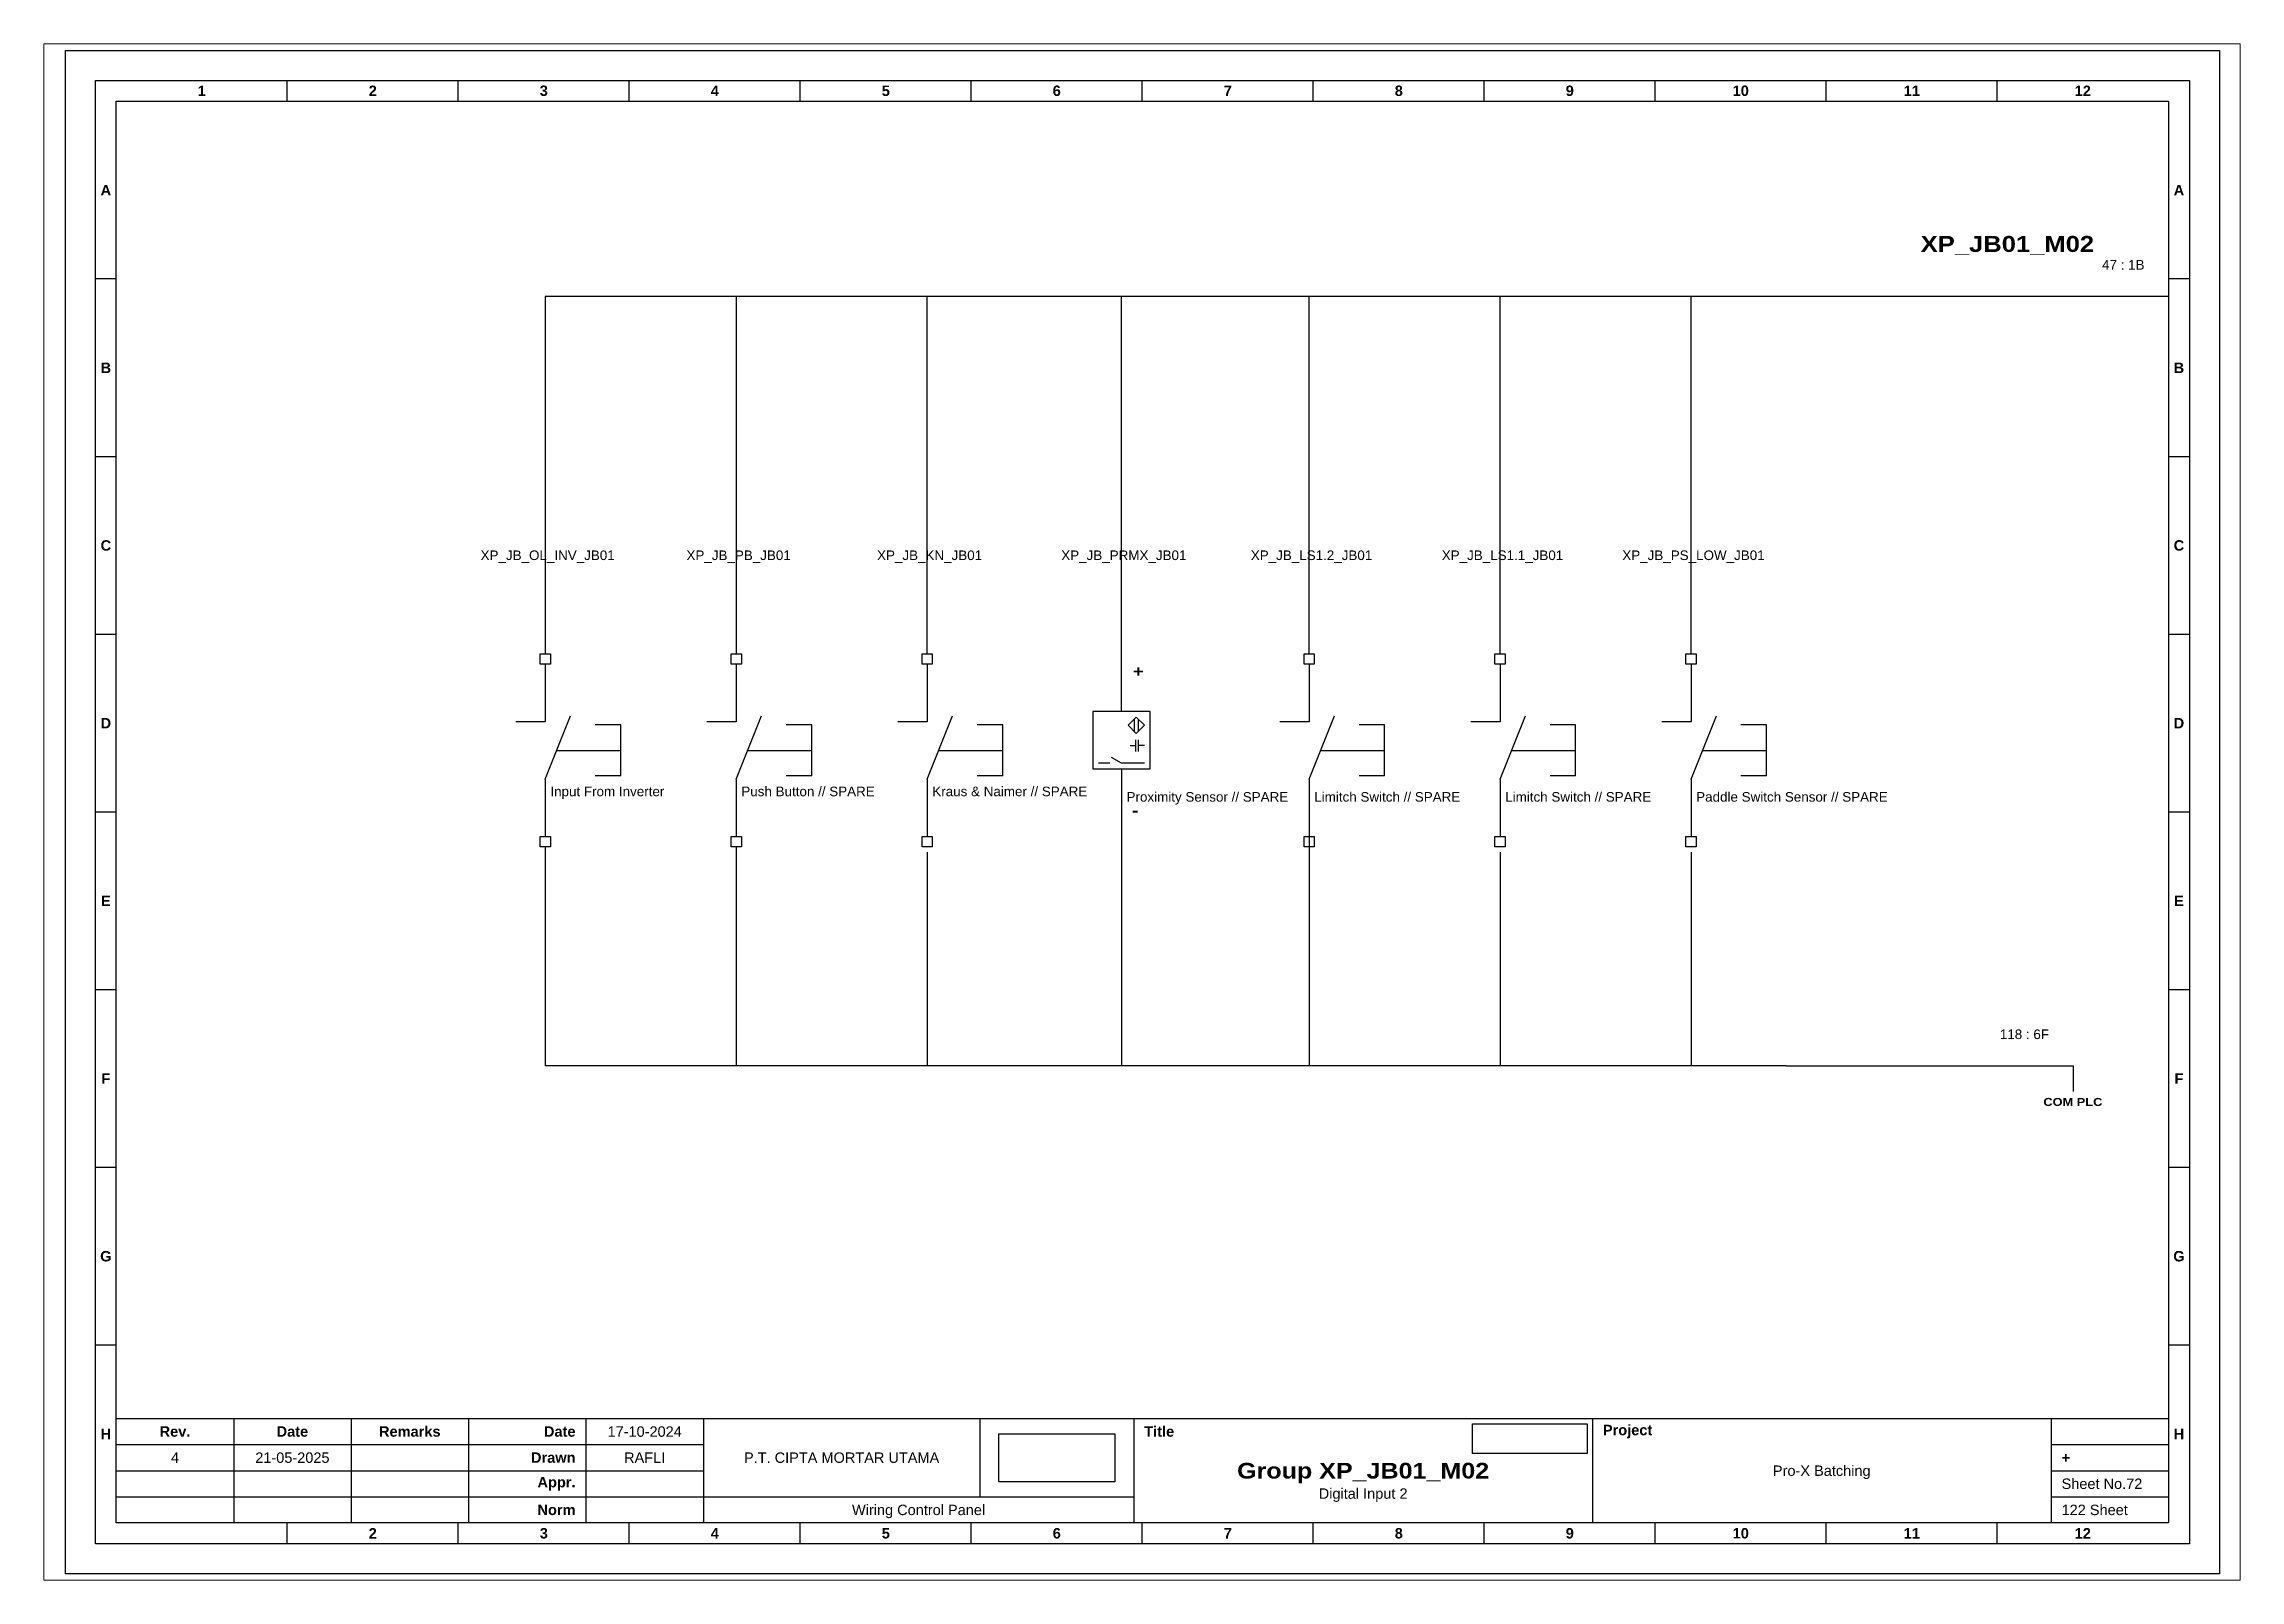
# Paper-space layout 'XP_JB01_M02' of a CAD drawing. Header units: centimetres, sheet in millimetres. Extents: x 0 to 821, y 0 to 574.
# The model-space entities are those that its viewports show. They can reach past a viewport. Long polylines and large blocks are cut down to what shows.
import ezdxf
from ezdxf.enums import TextEntityAlignment as Align

# ---------------------------------------------------------------- set-up
doc = ezdxf.new("R2010")
doc.units = ezdxf.units.CM
doc.header["$MEASUREMENT"] = 0
doc.layers.add('MU Project Line', color=7, linetype='Continuous', lineweight=0, true_color=0xfefefe)
doc.styles.add('Bold', font='ariblk.ttf', dxfattribs={"height": 25.4})
doc.styles.get("Standard").update_dxf_attribs({"font": 'arial.ttf'})
picture_1 = doc.add_image_def('image1.png', size_in_pixel=(2048, 847))
picture_2 = doc.add_image_def('image2.png', size_in_pixel=(2092, 542))

# ---------------------------------------------------------------- blocks, each defined once
blk = doc.blocks.new('KOP MU PROJECT')
at = {"color": 6, "ltscale": 50}
for p, q in [((27.74, 184.05), (27.74, 186.66)), ((49.13, 184.05), (49.13, 186.66)), ((70.51, 184.05), (70.51, 186.66)), ((91.89, 184.05), (91.89, 186.66)), ((113.27, 184.05), (113.27, 186.66)), ((134.66, 184.05), (134.66, 186.66)), ((156.04, 184.05), (156.04, 186.66)), ((177.42, 184.05), (177.42, 186.66)), ((198.8, 184.05), (198.8, 186.66)), ((220.19, 184.05), (220.19, 186.66)), ((241.57, 184.05), (241.57, 186.66)), ((6.36, 161.84), (3.75, 161.84)), ((265.59, 161.84), (262.98, 161.84)), ((6.36, 139.63), (3.75, 139.63)), ((265.59, 139.63), (262.98, 139.63)), ((6.36, 117.42), (3.75, 117.42)), ((265.59, 117.42), (262.98, 117.42)), ((6.36, 95.22), (3.75, 95.22)), ((265.59, 95.22), (262.98, 95.22)), ((6.36, 73.01), (3.75, 73.01)), ((265.59, 73.01), (262.98, 73.01)), ((6.36, 50.8), (3.75, 50.8)), ((265.59, 50.8), (262.98, 50.8)), ((6.36, 28.59), (3.75, 28.59)), ((265.59, 28.59), (262.98, 28.59)), ((27.74, 3.75), (27.74, 6.36)), ((49.13, 3.75), (49.13, 6.36)), ((70.51, 3.75), (70.51, 6.36)), ((91.89, 3.75), (91.89, 6.36)), ((113.27, 3.75), (113.27, 6.36)), ((134.66, 3.75), (134.66, 6.36)), ((156.04, 3.75), (156.04, 6.36)), ((177.42, 3.75), (177.42, 6.36)), ((198.8, 3.75), (198.8, 6.36)), ((220.19, 3.75), (220.19, 6.36)), ((241.57, 3.75), (241.57, 6.36))]:
    blk.add_line(p, q, dxfattribs=at)
at = {"ltscale": 50}
for p, q in [((6.36, 19.41), (262.98, 19.41)), ((21.04, 19.41), (21.04, 6.36)), ((35.72, 19.41), (35.72, 6.36)), ((50.41, 19.41), (50.41, 6.36)), ((65.09, 19.41), (65.09, 6.36)), ((79.77, 19.41), (79.77, 6.36)), ((114.35, 19.41), (114.35, 9.62)), ((133.6, 19.41), (133.6, 6.36)), ((190.95, 19.41), (190.95, 6.36)), ((248.3, 19.41), (248.3, 6.36)), ((6.36, 16.15), (79.77, 16.15)), ((248.3, 16.15), (262.98, 16.15)), ((6.36, 12.89), (79.77, 12.89)), ((248.3, 12.89), (262.98, 12.89)), ((6.36, 9.62), (133.6, 9.62)), ((248.3, 9.62), (262.98, 9.62))]:
    blk.add_line(p, q, dxfattribs=at)
at = {"color": 1, "ltscale": 50}
blk.add_lwpolyline([(269.34, 0), (0, 0), (0, 190.41), (269.34, 190.41)], close=True, dxfattribs=at)
at = {"color": 6, "ltscale": 50}
for points in [[(265.59, 3.75), (3.75, 3.75), (3.75, 186.66), (265.59, 186.66)], [(262.98, 6.36), (6.36, 6.36), (6.36, 184.05), (262.98, 184.05)]]:
    blk.add_lwpolyline(points, close=True, dxfattribs=at)
at = {"ltscale": 50, "char_height": 1.305, "attachment_point": 4}
for s, width, heights, insert in [('\\pxqc;{\\fArial|b1|i0|c0|p34;1}', 21.3825, [2.51], (6.36, 185.36)), ('\\pxqc;{\\fArial|b1|i0|c0|p34;2}', 21.3825, [2.51], (27.74, 185.36)), ('\\pxqc;{\\fArial|b1|i0|c0|p34;3}', 21.3825, [2.51], (49.13, 185.36)), ('\\pxqc;{\\fArial|b1|i0|c0|p34;4}', 21.3825, [2.51], (70.51, 185.36)), ('\\pxqc;{\\fArial|b1|i0|c0|p34;5}', 21.3825, [2.51], (91.89, 185.36)), ('\\pxqc;{\\fArial|b1|i0|c0|p34;6}', 21.3825, [2.51], (113.27, 185.36)), ('\\pxqc;{\\fArial|b1|i0|c0|p34;7}', 21.3825, [2.51], (134.66, 185.36)), ('\\pxqc;{\\fArial|b1|i0|c0|p34;8}', 21.3825, [2.51], (156.04, 185.36)), ('\\pxqc;{\\fArial|b1|i0|c0|p34;9}', 21.3825, [2.51], (177.42, 185.36)), ('\\pxqc;{\\fArial|b1|i0|c0|p34;10}', 21.3825, [2.51], (198.8, 185.36)), ('\\pxqc;{\\fArial|b1|i0|c0|p34;11}', 21.3825, [2.51], (220.19, 185.36)), ('\\pxqc;{\\fArial|b1|i0|c0|p34;12}', 21.3825, [2.51], (241.57, 185.36)), ('\\pxqc;{\\fArial|b1|i0|c0|p34;A}', 2.61, [2.51], (3.75, 172.95)), ('\\pxqc;{\\fArial|b1|i0|c0|p34;A}', 2.61, [2.51], (262.98, 172.95)), ('\\pxqc;{\\fArial|b1|i0|c0|p34;B}', 2.61, [2.51], (3.75, 150.74)), ('\\pxqc;{\\fArial|b1|i0|c0|p34;B}', 2.61, [2.51], (262.98, 150.74)), ('\\pxqc;{\\fArial|b1|i0|c0|p34;C}', 2.61, [2.51], (3.75, 128.53)), ('\\pxqc;{\\fArial|b1|i0|c0|p34;C}', 2.61, [2.51], (262.98, 128.53)), ('\\pxqc;{\\fArial|b1|i0|c0|p34;D}', 2.61, [2.51], (3.75, 106.32)), ('\\pxqc;{\\fArial|b1|i0|c0|p34;D}', 2.61, [2.51], (262.98, 106.32)), ('\\pxqc;{\\fArial|b1|i0|c0|p34;E}', 2.61, [2.51], (3.75, 84.11)), ('\\pxqc;{\\fArial|b1|i0|c0|p34;E}', 2.61, [2.51], (262.98, 84.11)), ('\\pxqc;{\\fArial|b1|i0|c0|p34;F}', 2.61, [2.51], (3.75, 61.9)), ('\\pxqc;{\\fArial|b1|i0|c0|p34;F}', 2.61, [2.51], (262.98, 61.9)), ('\\pxqc;{\\fArial|b1|i0|c0|p34;G}', 2.61, [2.51], (3.75, 39.69)), ('\\pxqc;{\\fArial|b1|i0|c0|p34;G}', 2.61, [2.51], (262.98, 39.69)), ('\\pxqc;{\\fArial|b1|i0|c0|p34;H}', 2.61, [2.51], (3.75, 17.47)), ('\\pxqc;{\\fArial|b1|i0|c0|p34;Rev.}', 14.6811, [2.88], (6.36, 17.78)), ('\\pxqc;{\\fArial|b1|i0|c0|p34;Date}', 14.6811, [2.88], (21.04, 17.78)), ('\\pxqc;{\\fArial|b1|i0|c0|p34;Remarks}', 14.6811, [2.88], (35.72, 17.78)), ('\\pxqr;{\\fArial|b1|i0|c0|p34;Date}', 13.3761, [2.88], (50.41, 17.78)), ('\\pxql;{\\fArial|b1|i0|c0|p34;Title}', 50.2419, [2.88], (134.9, 17.78)), ('\\pxql;{\\fArial|b1|i0|c0|p34;Project}', 50.2419, [2.88], (192.25, 17.78)), ('\\pxqc;{\\fArial|b1|i0|c0|p34;H}', 2.61, [2.51], (262.98, 17.47)), ('\\pxqr;{\\fArial|b1|i0|c0|p34;Drawn}', 13.3761, [2.88], (50.41, 14.52)), ('\\pxql;{\\fArial|b1|i0|c0|p34;+}', 14.6811, [2.88], (249.61, 14.52)), ('\\pxqr;{\\fArial|b1|i0|c0|p34;Appr.}', 13.3761, [2.88], (50.41, 11.26)), ('\\pxqr;{\\fArial|b1|i0|c0|p34;Norm}', 13.3761, [2.88], (50.41, 7.99)), ('\\pxqc;{\\fArial|b1|i0|c0|p34;2}', 21.3825, [2.51], (27.74, 5.06)), ('\\pxqc;{\\fArial|b1|i0|c0|p34;3}', 21.3825, [2.51], (49.13, 5.06)), ('\\pxqc;{\\fArial|b1|i0|c0|p34;4}', 21.3825, [2.51], (70.51, 5.06)), ('\\pxqc;{\\fArial|b1|i0|c0|p34;5}', 21.3825, [2.51], (91.89, 5.06)), ('\\pxqc;{\\fArial|b1|i0|c0|p34;6}', 21.3825, [2.51], (113.27, 5.06)), ('\\pxqc;{\\fArial|b1|i0|c0|p34;7}', 21.3825, [2.51], (134.66, 5.06)), ('\\pxqc;{\\fArial|b1|i0|c0|p34;8}', 21.3825, [2.51], (156.04, 5.06)), ('\\pxqc;{\\fArial|b1|i0|c0|p34;9}', 21.3825, [2.51], (177.42, 5.06)), ('\\pxqc;{\\fArial|b1|i0|c0|p34;10}', 21.3825, [2.51], (198.8, 5.06)), ('\\pxqc;{\\fArial|b1|i0|c0|p34;11}', 21.3825, [2.51], (220.19, 5.06)), ('\\pxqc;{\\fArial|b1|i0|c0|p34;12}', 21.3825, [2.51], (241.57, 5.06))]:
    blk.add_mtext_dynamic_manual_height_columns(s, width=width, gutter_width=0.0326, heights=heights, dxfattribs=dict(at, insert=insert))
at = {"ltscale": 50}
for tag, p in [('DATECREATED', (72.43, 17.78)), ('REV', (13.7, 14.52)), ('REVDATE', (28.38, 14.52)), ('REMARKS', (43.06, 14.52)), ('DRAWN', (72.43, 14.52)), ('COMPANY', (97.06, 14.52)), ('APPR', (72.43, 11.26)), ('PROJECT', (219.62, 12.89)), ('NORM', (72.43, 7.99)), ('DRAWINGCATEGORY', (106.68, 7.99)), ('DESCRIPTION', (162.27, 10.03))]:
    blk.add_attdef(tag, text='', height=1.3, dxfattribs=at).set_placement(p, align=Align.MIDDLE_CENTER)
at = {"ltscale": 50, "style": 'Bold'}
blk.add_attdef('TITLE', text='', height=1.96, dxfattribs=at).set_placement((162.27, 12.89), align=Align.MIDDLE_CENTER)
at = {"ltscale": 50}
for tag, p in [('SHEETNUMBER', (249.61, 11.26)), ('TOTALSHEET', (249.61, 7.99))]:
    blk.add_attdef(tag, text='', height=1.3, dxfattribs=at).set_placement(p, align=Align.MIDDLE_LEFT)
image = blk.add_image(picture_1, insert=(116.72, 11.48), size_in_units=(14.5, 6), dxfattribs=at)
image.dxf.flags = 15
image = blk.add_image(picture_2, insert=(175.94, 15.04), size_in_units=(14.36, 3.72), dxfattribs=at)
image.dxf.flags = 15

msp = doc.modelspace()

# ---------------------------------------------------------------- linework, layer by layer
at = {"color": 146, "ltscale": 50, "true_color": 0x105689}
for p, q in [((1957.38, 1909.74), (1933.5, 1909.74)), ((1933.5, 1909.74), (1933.5, 1865.06)), ((1957.38, 1909.74), (1957.38, 1865.06)), ((1969.32, 1909.74), (1957.38, 1909.74)), ((1993.2, 1909.74), (1969.32, 1909.74)), ((1981.26, 1865.06), (1981.26, 1909.74)), ((2017.08, 1909.74), (1993.2, 1909.74)), ((2005.55, 1865.06), (2005.55, 1909.74)), ((2040.96, 1909.74), (2017.08, 1909.74)), ((2029.02, 1865.06), (2029.02, 1909.74)), ((2064.84, 1909.74), (2040.96, 1909.74)), ((2052.9, 1865.06), (2052.9, 1909.74)), ((2088.72, 1909.74), (2064.84, 1909.74)), ((2076.78, 1865.06), (2076.78, 1909.74)), ((2112.6, 1909.74), (2088.72, 1909.74)), ((2136.48, 1909.74), (2112.6, 1909.74)), ((2005.55, 1843.52), (2005.55, 1813.57)), ((2029.02, 1842.84), (2029.02, 1813.57)), ((1933.5, 1840.96), (1933.5, 1813.57)), ((1957.38, 1840.96), (1957.38, 1813.57)), ((1981.26, 1840.28), (1981.26, 1813.57)), ((2052.9, 1840.28), (2052.9, 1813.57)), ((2076.78, 1840.28), (2076.78, 1813.57)), ((1957.38, 1813.57), (1933.5, 1813.57)), ((1993.08, 1813.57), (1957.38, 1813.57)), ((2040.88, 1813.57), (1993.08, 1813.57)), ((2088.68, 1813.57), (2040.88, 1813.57)), ((2040.88, 1813.57), (2040.88, 1813.57)), ((2088.68, 1813.57), (2124.54, 1813.57)), ((2124.54, 1813.57), (2124.54, 1810.37))]:
    msp.add_line(p, q, dxfattribs=at)
at = {"ltscale": 50}
for p, q in [((2005.55, 1857.88), (2005.55, 1865.06)), ((1933.5, 1863.78), (1933.5, 1856.6)), ((1957.38, 1863.78), (1957.38, 1856.6)), ((1981.26, 1863.78), (1981.26, 1856.6)), ((2029.02, 1863.78), (2029.02, 1856.6)), ((2052.9, 1863.78), (2052.9, 1856.6)), ((2076.78, 1863.78), (2076.78, 1856.6)), ((2004.11, 1851.42), (2002.68, 1851.42)), ((2006.63, 1853.61), (2007.34, 1853.61)), ((2008.42, 1853.61), (2007.7, 1853.61)), ((1933.5, 1849.42), (1933.5, 1842.24)), ((1957.38, 1849.42), (1957.38, 1842.24)), ((1981.26, 1849.42), (1981.26, 1842.24)), ((2005.55, 1850.7), (2005.55, 1843.52)), ((2029.02, 1849.42), (2029.02, 1842.24)), ((2052.9, 1849.42), (2052.9, 1842.24)), ((2076.78, 1849.42), (2076.78, 1842.24))]:
    msp.add_line(p, q, dxfattribs=at)
at = {"ltscale": 500}
for p, q in [((1933.5, 1856.6), (1929.83, 1856.6)), ((1933.5, 1849.42), (1936.67, 1857.34)), ((1957.38, 1856.6), (1953.71, 1856.6)), ((1957.38, 1849.42), (1960.55, 1857.34)), ((1981.26, 1856.6), (1977.59, 1856.6)), ((1981.26, 1849.42), (1984.43, 1857.34)), ((2029.02, 1856.6), (2025.35, 1856.6)), ((2029.02, 1849.42), (2032.19, 1857.34)), ((2052.9, 1856.6), (2049.23, 1856.6)), ((2052.9, 1849.42), (2056.07, 1857.34)), ((2076.78, 1856.6), (2073.11, 1856.6)), ((2076.78, 1849.42), (2079.95, 1857.34)), ((1942.94, 1856.21), (1939.74, 1856.21)), ((1942.94, 1849.81), (1942.94, 1856.21)), ((1966.82, 1856.21), (1963.62, 1856.21)), ((1966.82, 1849.81), (1966.82, 1856.21)), ((1990.7, 1856.21), (1987.5, 1856.21)), ((1990.7, 1849.81), (1990.7, 1856.21)), ((2038.46, 1856.21), (2035.26, 1856.21)), ((2038.46, 1849.81), (2038.46, 1856.21)), ((2062.34, 1856.21), (2059.14, 1856.21)), ((2062.34, 1849.81), (2062.34, 1856.21)), ((2086.22, 1856.21), (2083.02, 1856.21)), ((2086.22, 1849.81), (2086.22, 1856.21)), ((1934.94, 1853.01), (1942.94, 1853.01)), ((1958.82, 1853.01), (1966.82, 1853.01)), ((1982.7, 1853.01), (1990.7, 1853.01)), ((2030.46, 1853.01), (2038.46, 1853.01)), ((2054.34, 1853.01), (2062.34, 1853.01)), ((2078.22, 1853.01), (2086.22, 1853.01)), ((1942.94, 1849.81), (1939.74, 1849.81)), ((1966.82, 1849.81), (1963.62, 1849.81)), ((1990.7, 1849.81), (1987.5, 1849.81)), ((2038.46, 1849.81), (2035.26, 1849.81)), ((2062.34, 1849.81), (2059.14, 1849.81)), ((2086.22, 1849.81), (2083.02, 1849.81))]:
    msp.add_line(p, q, dxfattribs=at)
for points in [[(1934.14, 1863.78), (1932.86, 1863.78), (1932.86, 1865.06), (1934.14, 1865.06)], [(1958.02, 1863.78), (1956.74, 1863.78), (1956.74, 1865.06), (1958.02, 1865.06)], [(1981.9, 1863.78), (1980.62, 1863.78), (1980.62, 1865.06), (1981.9, 1865.06)], [(2029.66, 1863.78), (2028.38, 1863.78), (2028.38, 1865.06), (2029.66, 1865.06)], [(2053.54, 1863.78), (2052.26, 1863.78), (2052.26, 1865.06), (2053.54, 1865.06)], [(2077.42, 1863.78), (2076.14, 1863.78), (2076.14, 1865.06), (2077.42, 1865.06)], [(1934.14, 1840.96), (1932.86, 1840.96), (1932.86, 1842.24), (1934.14, 1842.24)], [(1958.02, 1840.96), (1956.74, 1840.96), (1956.74, 1842.24), (1958.02, 1842.24)], [(1981.9, 1840.96), (1980.62, 1840.96), (1980.62, 1842.24), (1981.9, 1842.24)], [(2029.66, 1840.96), (2028.38, 1840.96), (2028.38, 1842.24), (2029.66, 1842.24)], [(2053.54, 1840.96), (2052.26, 1840.96), (2052.26, 1842.24), (2053.54, 1842.24)], [(2077.42, 1840.96), (2076.14, 1840.96), (2076.14, 1842.24), (2077.42, 1842.24)]]:
    msp.add_lwpolyline(points, close=True, dxfattribs=at)
at = {"ltscale": 50}
for points in [[(2009.14, 1857.88), (2001.96, 1857.88), (2001.96, 1850.7), (2009.14, 1850.7)], [(2007.41, 1855.13), (2008.42, 1856.15), (2007.41, 1857.16), (2006.39, 1856.15)]]:
    msp.add_lwpolyline(points, close=True, dxfattribs=at)
for points in [[(2007.12, 1856.88), (2007.12, 1855.42)], [(2007.69, 1855.42), (2007.69, 1856.88)], [(2007.34, 1852.89), (2007.34, 1853.61), (2007.34, 1854.33)], [(2007.7, 1852.89), (2007.7, 1853.61), (2007.7, 1854.33)], [(2008.42, 1851.42), (2005.55, 1851.42), (2004.31, 1852.14)]]:
    msp.add_lwpolyline(points, dxfattribs=at)

# ---------------------------------------------------------------- block references
msp.add_blockref('KOP MU PROJECT', (1873.5, 1750.09)).add_auto_attribs({'DESCRIPTION': 'Digital Input 2', 'TITLE': 'Group XP_JB01_M02', 'PROJECT': 'Pro-X Batching', 'COMPANY': 'P.T. CIPTA MORTAR UTAMA', 'DRAWINGCATEGORY': 'Wiring Control Panel', 'DRAWN': 'RAFLI', 'DATECREATED': '17-10-2024', 'REVDATE': '21-05-2025', 'REV': '4', 'SHEETNUMBER': 'Sheet No.72', 'TOTALSHEET': '122 Sheet'})

# ---------------------------------------------------------------- texts
at = {"ltscale": 500, "style": 'Bold'}
msp.add_text('XP_JB01_M02', height=2, dxfattribs=at).set_placement((2105.49, 1915.31))
at = {"ltscale": 500}
for s, p in [('47 : 1B', (2133.48, 1912.74, -2)), ('118 : 6F', (2121.54, 1816.57))]:
    msp.add_text(s, height=1.2, dxfattribs=at).set_placement(p, align=Align.BOTTOM_RIGHT)
at = {"ltscale": 50}
for s, p in [('XP_JB_OL_INV_JB01', (1933.8, 1877.4)), ('XP_JB_PB_JB01', (1957.68, 1877.4)), ('XP_JB_KN_JB01', (1981.56, 1877.4)), ('XP_JB_PRMX_JB01', (2005.85, 1877.4)), ('XP_JB_LS1.2_JB01', (2029.32, 1877.4)), ('XP_JB_LS1.1_JB01', (2053.2, 1877.4)), ('XP_JB_PS_LOW_JB01', (2077.08, 1877.4))]:
    msp.add_text(s, height=1.2, dxfattribs=at).set_placement(p, align=Align.MIDDLE_CENTER)
at = {"ltscale": 500, "style": 'Bold'}
msp.add_text('+', height=1.44, dxfattribs=at).set_placement((2008.32, 1863.62), align=Align.TOP_RIGHT)
at = {"ltscale": 50}
for s, p in [('Input From Inverter', (1934.14, 1846.92)), ('Push Button // SPARE', (1958.02, 1846.92)), ('Kraus & Naimer // SPARE', (1981.9, 1846.92)), ('Proximity Sensor // SPARE', (2006.19, 1846.24)), ('Limitch Switch // SPARE', (2029.66, 1846.24)), ('Limitch Switch // SPARE', (2053.54, 1846.24)), ('Paddle Switch Sensor // SPARE', (2077.42, 1846.24))]:
    msp.add_text(s, height=1.2, dxfattribs=at).set_placement(p, align=Align.BOTTOM_LEFT)
at = {"ltscale": 500, "style": 'Bold'}
msp.add_text('-', height=1.44, dxfattribs=at).set_placement((2007.65, 1844.38), align=Align.BOTTOM_RIGHT)
at = {"ltscale": 50, "style": 'Bold'}
msp.add_text('COM PLC', height=1, dxfattribs=at).set_placement((2124.52, 1809.57), align=Align.TOP_CENTER)

psp = doc.layouts.new('XP_JB01_M02')

# ---------------------------------------------------------------- viewports
at = {"layer": 'MU Project Line', "ltscale": 50}
psp.add_viewport(center=(410.5, 287), size=(820.98, 573.9883), view_center_point=(2008.12, 1845.31), view_height=191.9995, dxfattribs=at)

doc.saveas('drawing.dxf')
